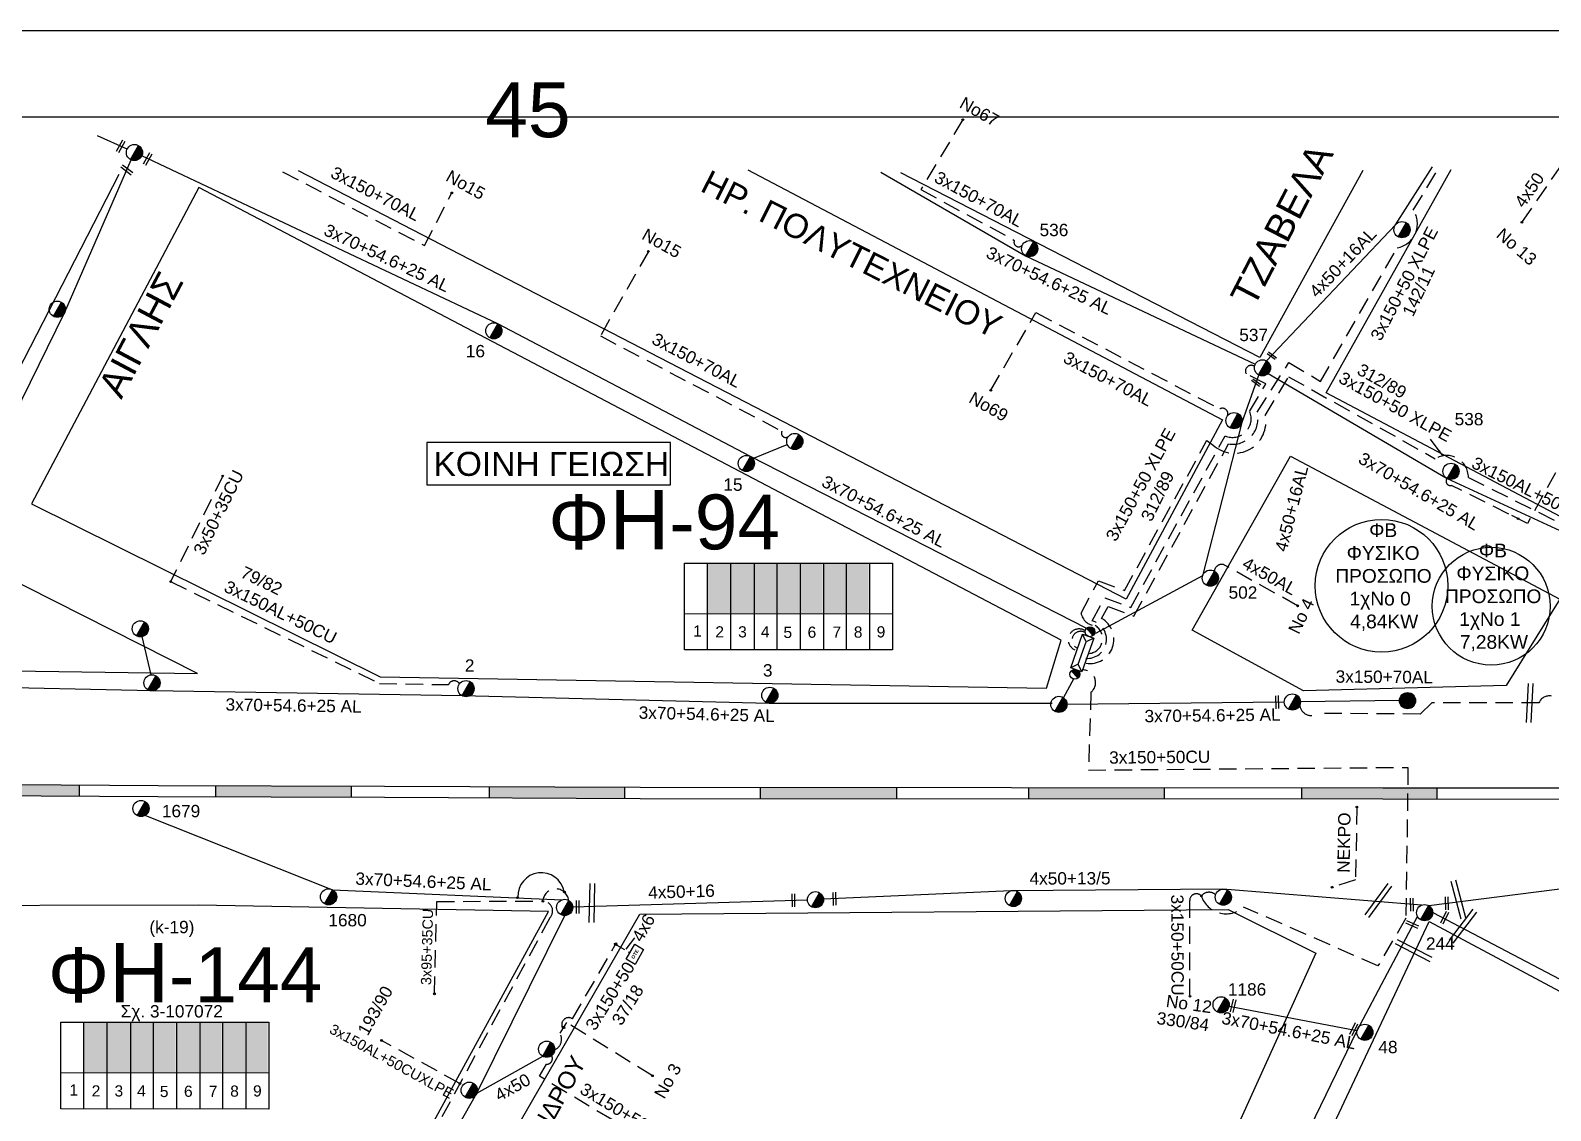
# Model space of a CAD drawing. Header units: millimetres. Extents: x 864 to 3062, y 833 to 2619.
# Drawn here: x 2081.3 to 2303, y 1703.3 to 1860.7 of the extents above; entities that cross this region are included whole.
import ezdxf
from ezdxf.enums import TextEntityAlignment as Align

# ---------------------------------------------------------------- set-up
doc = ezdxf.new("R2010")
doc.units = ezdxf.units.MM
doc.linetypes.add('DASHED', pattern=[19.05, 12.7, -6.35])
for name, color, linetype, lineweight in [('3x150+50 XLPE', 7, 'SYN_LINE', 30), ('3x150+50CU', 7, 'Continuous', 30), ('3x150+70AL', 7, 'DASHED', 30), ('3x150AL+50CU', 7, 'Continuous', 30), ('3x150AL+50CUXLPE', 7, 'Continuous', 30), ('3x70+54.6+25 AL', 7, 'SYN_LINE', 30), ('3x95+35', 7, 'Continuous', 30), ('3x95+35CUXLPE', 7, 'Continuous', 30), ('4x50', 7, 'Continuous', 30), ('4x50+13_5', 7, 'Continuous', 30), ('4x50+16', 7, 'Continuous', 30), ('4x50+16AL', 7, 'Continuous', 30), ('4x50AL', 7, 'Continuous', 30), ('text διευθύνσεων', 250, 'Continuous', 30), ('ΝΕΚΡΟ', 7, 'DASHED', 30), ('Υπόβαθρο ΔΕΗ', 7, 'Continuous', 30)]:
    doc.layers.add(name, color=color, linetype=linetype, lineweight=lineweight)
for name, color, linetype in [('3x50+35CU', 7, 'Continuous'), ('Pillar OTE', 7, 'Continuous'), ('TEXT ΚΑΛΩΔΙΩΝ', 7, 'Continuous'), ('Άγνωστα', 7, 'Continuous'), ('Επιγραφές - Σχήματα', 7, 'Continuous'), ('Καλώδια ΧΤ   3x150AL+50CU', 7, 'DASHED'), ('Καλώδια ΧΤ   3x150AL+50XLPE', 7, 'DASHED'), ('Μηχανική τομή', 7, 'Continuous'), ('Στύλος Ξύλινος', 7, 'Continuous'), ('Στύλος Ξύλινος @ 1', 7, 'Continuous'), ('Στύλος ΦΜ', 7, 'Continuous'), ('Στύλος ΦΜ @ 1', 7, 'Continuous'), ('Συνδέσεις', 7, 'Continuous'), ('Τομή', 7, 'Continuous'), ('Υποσταθμός εναέριος 2 στύλων', 7, 'Continuous'), ('Υποσταθμός πόλεως', 7, 'Continuous'), ('Υπόγεια καλώδια Παροχών ΧΤ   4x50AL', 7, 'DASHED'), ('Υπόγεια καλώδια Παροχών ΧΤ   4x6', 7, 'DASHED')]:
    doc.layers.add(name, color=color, linetype=linetype)
doc.styles.add('arial', font='arial.ttf')
doc.styles.get("Standard").update_dxf_attribs({"font": 'arial.ttf'})
doc.linetypes.add('SYN_LINE', pattern='A,0.5,-0.0001,["/\\/\\/\\/",Standard,S=0.1,R=0,X=0,Y=-0.05],-0.25', length=0.7501)
doc.dimstyles.new('ISO-25', dxfattribs={"dimtxt": 2.5, "dimasz": 2.5, "dimexe": 1.25, "dimexo": 0.625, "dimtad": 1, "dimtxsty": 'Standard', "dimcen": 2.5, "dimadec": 0, "dimazin": 0, "dimtfac": 1, "dimtmove": 0, "dimatfit": 3, "dimfxl": 1, "dimarcsym": 0})

# ---------------------------------------------------------------- blocks, each defined once
blk = doc.blocks.new('ΥΠΑΡΧΩΝ ΤΣΙΜΕΝΤΕΝΙΟΣ ΣΤΥΛΟΣ')
at = {"layer": 'Στύλος ΦΜ'}
blk.add_hatch(color=7, dxfattribs=at).paths.add_polyline_path([(-1.29, -2.28, 0.574793), (2.62, 0, 0.268822), (1.3, 2.27)])
at = {"layer": 'Στύλος ΦΜ', "color": 7}
blk.add_line((-1.29, -2.28), (1.3, 2.27), dxfattribs=at)
blk.add_circle((0, 0), 2.62, dxfattribs=at)
at = {"layer": 'Στύλος ΦΜ', "flags": 4}
for tag, p in [('ΑΡΙΘΜΟΣ', (-4.68, 8.05)), ('ΤΥΠΟΣ', (-4.91, 3.03))]:
    blk.add_attdef(tag, p, '', height=4, dxfattribs=at)
blk = doc.blocks.new('ΥΠΑΡΧΩΝ ΞΥΛΙΝΟΣ ΣΤΥΛΟΣ')
at = {"layer": 'Στύλος Ξύλινος'}
h = blk.add_hatch(color=7, dxfattribs=at)
h.paths.add_polyline_path([(-2.62, 0, 0.270008), (-1.29, -2.28), (1.3, 2.27, 0.576266)])
h.paths.add_polyline_path([(-1.29, -2.28, 0.574793), (2.62, 0, 0.268822), (1.3, 2.27)])
at = {"layer": 'Στύλος Ξύλινος', "color": 7}
blk.add_line((-1.29, -2.28), (1.3, 2.27), dxfattribs=at)
blk.add_circle((0, 0), 2.62, dxfattribs=at)
at = {"layer": 'Στύλος Ξύλινος', "flags": 4}
for tag, p in [('ΑΡΙΘΜΟΣ', (-4.91, 8.6)), ('ΤΥΠΟΣ', (-4.85, 3.39))]:
    blk.add_attdef(tag, p, '', height=4, dxfattribs=at)
blk = doc.blocks.new('ΥΠΟΣΤΑΘΜΟΣ ΕΝΑΕΡΙΟΣ ΕΠΙ 2 ΣΤΥΛΩΝ')
at = {"layer": 'Υποσταθμός εναέριος 2 στύλων', "linetype": 'Continuous'}
for points in [[(-11.97, -2.11, 0.574793), (-8.45, -0.07, 0.268822), (-9.64, 1.98)], [(9.68, -2.15, 0.574793), (13.19, -0.1, 0.268822), (12.01, 1.95)]]:
    blk.add_hatch(color=256, dxfattribs=at).paths.add_polyline_path(points)
for p, q in [((-11.97, -2.11), (-9.64, 1.98)), ((9.68, -2.15), (12.01, 1.95))]:
    blk.add_line(p, q, dxfattribs=at)
for centre in [(-10.81, -0.07), (10.84, -0.1)]:
    blk.add_circle(centre, 2.36, dxfattribs=at)
at = {"layer": 'Υποσταθμός πόλεως', "linetype": 'Continuous', "ltscale": 40}
blk.add_lwpolyline([(-8.57, 2.82), (8.57, 2.82), (8.57, -2.82), (-8.57, -2.82)], close=True, dxfattribs=at)
for points in [[(-5.75, 0), (-8.57, 2.82)], [(-8.57, -2.82), (-5.75, 0)], [(-5.75, 0), (5.75, 0)], [(5.75, 0), (8.57, 2.82)], [(8.57, -2.82), (5.75, 0)]]:
    blk.add_lwpolyline(points, dxfattribs=at)
at = {"layer": 'Υποσταθμός εναέριος 2 στύλων', "ltscale": 40, "flags": 1}
for tag, p in [('ΜΕΤΑΣΧΗΜΑΤΙΣΜΟΣ', (14.09, 2.51)), ('ΙΣΧΥΣ', (14.07, -0.28)), ('ΑΡΙΘΜΟΣ', (14.19, -3))]:
    blk.add_attdef(tag, p, '', height=1.8, dxfattribs=at)
blk = doc.blocks.new('_ΣΥΝΔΕΣΗ')
at = {"layer": 'Συνδέσεις', "linetype": 'SYN_LINE', "ltscale": 40}
blk.add_hatch(color=256, dxfattribs=at).paths.add_polyline_path([(0.5, -0.01, 1), (-0.5, -0.01, 1)])
at = {"layer": 'Συνδέσεις'}
blk.add_circle((0, -0.01), 0.5, dxfattribs=at)
blk = doc.blocks.new('ΜΗΧΑΝΙΚΗ ΤΟΜΗ')
at = {"layer": 'Μηχανική τομή', "ltscale": 40}
for p, q in [((-1.89, 0.78), (5.69, 0.78)), ((-1.89, -0.77), (5.69, -0.77))]:
    blk.add_line(p, q, dxfattribs=at)
blk = doc.blocks.new('ΤΟΜΗ')
at = {"layer": 'Τομή', "ltscale": 40}
for p, q in [((-5.68, 0), (17.06, 0)), ((-5.68, -2.77), (17.06, -2.77))]:
    blk.add_line(p, q, dxfattribs=at)
blk = doc.blocks.new('TSONTA XT1')
at = {"ltscale": 40}
h = blk.add_hatch(color=256, dxfattribs=at)
h.dxf.hatch_style = 1
h.paths.add_polyline_path([(596, 2487.7), (597.1, 2488.8), (596, 2489.9), (594.9, 2488.8)])
blk.add_lwpolyline([(594.9, 2488.8), (596, 2489.9), (597.1, 2488.8), (596, 2487.7)], close=True, dxfattribs=at)
blk = doc.blocks.new('PILLAR ΟΤΕ')
at = {"layer": 'Pillar OTE', "ltscale": 40}
blk.add_lwpolyline([(-3.31, 2.02), (3.39, 2.02), (3.39, -1.99), (-3.31, -1.99)], close=True, dxfattribs=at)
at = {"layer": 'Pillar OTE', "insert": (-1.81, 0.71), "char_height": 1.3575, "width": 109.961, "attachment_point": 1}
blk.add_mtext('{\\fArial|b1|i0|c161|p34;OTE}', dxfattribs=at)

msp = doc.modelspace()

# ---------------------------------------------------------------- hatches: boundary and pattern name
at = {"layer": 'Καλώδια ΧΤ   3x150AL+50CU', "linetype": 'DASHED', "lineweight": -3, "ltscale": 0.2}
h = msp.add_hatch(color=5, dxfattribs=at)
h.dxf.hatch_style = 1
h.paths.add_polyline_path([(2183.5, 1783.06), (2180.06, 1783.06), (2180.06, 1775.7), (2183.5, 1775.7)])
h = msp.add_hatch(color=2, dxfattribs=at)
h.dxf.hatch_style = 1
h.paths.add_polyline_path([(2183.5, 1775.7), (2186.94, 1775.7), (2186.94, 1783.06), (2183.5, 1783.06)])
h = msp.add_hatch(color=27, dxfattribs=at)
h.dxf.hatch_style = 1
h.paths.add_polyline_path([(2190.18, 1783.06), (2186.88, 1783.06), (2186.88, 1775.7), (2190.17, 1775.69)])
h = msp.add_hatch(color=6, dxfattribs=at)
h.dxf.hatch_style = 1
h.paths.add_polyline_path([(2193.47, 1783.06), (2190.18, 1783.06), (2190.17, 1775.69), (2193.47, 1775.69)])
h = msp.add_hatch(color=85, dxfattribs=at)
h.dxf.hatch_style = 1
h.paths.add_polyline_path([(2196.86, 1783.06), (2193.56, 1783.06), (2193.56, 1775.69), (2196.86, 1775.69)])
h = msp.add_hatch(color=1, dxfattribs=at)
h.dxf.hatch_style = 1
h.paths.add_polyline_path([(2200.2, 1783.06), (2196.9, 1783.06), (2196.9, 1775.69), (2200.2, 1775.69)])
h = msp.add_hatch(color=133, dxfattribs=at)
h.dxf.hatch_style = 1
h.paths.add_polyline_path([(2203.58, 1783.06), (2200.29, 1783.06), (2200.29, 1775.69), (2203.58, 1775.69)])
h = msp.add_hatch(color=173, dxfattribs=at)
h.dxf.hatch_style = 1
h.paths.add_polyline_path([(2092.55, 1716.15), (2089.11, 1716.15), (2089.11, 1708.79), (2092.55, 1708.79)])
h = msp.add_hatch(color=133, dxfattribs=at)
h.dxf.hatch_style = 1
h.paths.add_polyline_path([(2092.55, 1708.79), (2095.99, 1708.79), (2095.99, 1716.15), (2092.55, 1716.15)])
h = msp.add_hatch(color=27, dxfattribs=at)
h.dxf.hatch_style = 1
h.paths.add_polyline_path([(2099.23, 1716.16), (2095.93, 1716.16), (2095.93, 1708.79), (2099.23, 1708.79)])
h = msp.add_hatch(color=2, dxfattribs=at)
h.dxf.hatch_style = 1
h.paths.add_polyline_path([(2102.53, 1716.15), (2099.23, 1716.15), (2099.23, 1708.79), (2102.53, 1708.78)])
h = msp.add_hatch(color=6, dxfattribs=at)
h.dxf.hatch_style = 1
h.paths.add_polyline_path([(2105.91, 1716.15), (2102.62, 1716.15), (2102.62, 1708.78), (2105.91, 1708.78)])
h = msp.add_hatch(color=5, dxfattribs=at)
h.dxf.hatch_style = 1
h.paths.add_polyline_path([(2109.25, 1716.15), (2105.95, 1716.15), (2105.95, 1708.78), (2109.25, 1708.78)])
h = msp.add_hatch(color=151, dxfattribs=at)
h.dxf.hatch_style = 1
h.paths.add_polyline_path([(2112.64, 1716.15), (2109.34, 1716.15), (2109.34, 1708.78), (2112.64, 1708.78)])
h = msp.add_hatch(color=1, dxfattribs=at)
h.dxf.hatch_style = 1
h.paths.add_polyline_path([(2115.96, 1716.15), (2112.66, 1716.15), (2112.66, 1708.78), (2115.96, 1708.78)])
at = {"layer": 'Υπόβαθρο ΔΕΗ', "lineweight": -3}
h = msp.add_hatch(color=256, dxfattribs=at)
h.paths.add_polyline_path([(1881.76, 1801.34), (1880.79, 1801.87), (1880, 1800.45), (1880.97, 1799.92), (1897.65, 1790.8), (1898.43, 1792.22)])
h.paths.add_polyline_path([(1917.08, 1782.03), (1915.78, 1782.75), (1915, 1781.32), (1916.32, 1780.6), (1931.8, 1772.06), (1932.33, 1771.79), (1933.36, 1773.82)])
h.paths.add_polyline_path([(1956.68, 1765.11), (1951.1, 1766.77), (1950.66, 1764.79), (1956.22, 1763.56), (1964.55, 1761.07), (1970.42, 1759.98), (1970.72, 1761.57), (1964.93, 1762.65)])
h.paths.add_polyline_path([(1991.63, 1757.34), (1990.47, 1757.58), (1990.15, 1755.99), (1991.35, 1755.74), (2008.12, 1753.28), (2010.13, 1753.05), (2010.32, 1754.67), (2008.33, 1754.89)])
h.paths.add_polyline_path([(2049.34, 1749.75), (2049.43, 1751.36), (2029.8, 1752.46), (2029.61, 1750.85), (2029.66, 1750.84)])
h.paths.add_polyline_path([(2068.89, 1750.84), (2068.88, 1749.22), (2088.45, 1749.09), (2088.46, 1750.72)])
h.paths.add_polyline_path([(2108.33, 1750.62), (2108.33, 1749), (2128.11, 1748.95), (2128.11, 1750.57)])
h.paths.add_polyline_path([(2167.98, 1748.76), (2167.99, 1750.39), (2148.24, 1750.48), (2148.23, 1748.86)])
h.paths.add_polyline_path([(2207.62, 1748.73), (2207.62, 1750.35), (2187.76, 1750.36), (2187.76, 1748.74)])
h.paths.add_polyline_path([(2226.88, 1750.34), (2226.88, 1748.71), (2246.68, 1748.7), (2246.69, 1750.32)])
msp.add_hatch(color=256, dxfattribs=at).paths.add_polyline_path([(2266.72, 1750.31), (2266.72, 1748.69), (2278.57, 1748.68), (2286.43, 1748.68), (2286.43, 1750.3), (2278.57, 1750.3)])

# ---------------------------------------------------------------- linework, layer by layer
at = {"lineweight": -3, "ltscale": 0.2}
for centre, radius in [((2278.37, 1779.75), 9.67), ((2294.36, 1776.77), 8.59)]:
    msp.add_circle(centre, radius, dxfattribs=at)
at = {"layer": '3x150+50 XLPE', "color": 133, "linetype": 'DASHED', "lineweight": -3, "ltscale": 0.2}
msp.add_lwpolyline([(2235.29, 1768.45, 0.835071), (2237.53, 1774.98), (2238.48, 1776.75), (2242.26, 1775.34), (2256.04, 1800.42, 0.544645), (2260.23, 1805.05), (2264.87, 1812.29), (2269.48, 1809.52), (2280.66, 1829.02, 0.540162), (2283, 1834.52), (2286.82, 1840.8)], format="xyb", dxfattribs=at)
at = {"layer": '3x150+50 XLPE', "color": 1, "linetype": 'DASHED', "lineweight": -3, "ltscale": 0.2}
msp.add_lwpolyline([(2235.25, 1769.18, 0.918398), (2236.19, 1774.62), (2238.01, 1777.99), (2241.8, 1776.58), (2255.55, 1801.6, 0.680981), (2259.13, 1805.16), (2261.38, 1808.97, 0.041347), (2261.49, 1809.18, 0.041347)], format="xyb", dxfattribs=at)
at = {"layer": '3x150+50 XLPE', "color": 85, "linetype": 'DASHED', "lineweight": -3, "ltscale": 0.2}
for points in [[(2252.89, 1800.92), (2253.82, 1800.23, 0.717314), (2261.42, 1804.57), (2264.82, 1810.22), (2286.2, 1798.26, -0.592526), (2291.03, 1795.54), (2307.46, 1787.38, -0.9477), (2310.71, 1786.05)], [(2235.77, 1769.88, 0.722102), (2236.59, 1773.94, -0.358904), (2234.55, 1775.78), (2237.07, 1780.47), (2240.88, 1779.05), (2252.81, 1800.78)]]:
    msp.add_lwpolyline(points, format="xyb", dxfattribs=at)
at = {"layer": '3x150+50 XLPE', "color": 1, "linetype": 'DASHED', "lineweight": -3, "ltscale": 0.2}
msp.add_lwpolyline([(2261.49, 1809.18), (2258.63, 1810.64)], dxfattribs=at)
at = {"layer": '3x150+50 XLPE', "color": 85, "linetype": 'DASHED', "lineweight": -3, "ltscale": 0.2}
msp.add_lwpolyline([(2252.81, 1800.78), (2252.89, 1800.92)], dxfattribs=at)
at = {"layer": '3x150+50 XLPE', "color": 5, "linetype": 'DASHED', "lineweight": -3, "ltscale": 0.2}
msp.add_lwpolyline([(2235.19, 1773.16, 1.127102), (2233.66, 1770.42, -2.029081)], format="xyb", dxfattribs=at)
at = {"layer": '3x150+50 XLPE', "color": 2, "linetype": 'DASHED', "lineweight": -3, "ltscale": 0.2}
msp.add_lwpolyline([(2235.24, 1772.88, 1.121313), (2234.02, 1770.66, 2.297822)], format="xyb", dxfattribs=at)
at = {"layer": '3x150+50 XLPE', "color": 1, "linetype": 'DASHED', "lineweight": -3, "ltscale": 0.2}
msp.add_arc((2259.35, 1811.06), 0.826, 52.4802, 210.5376, dxfattribs=at)
at = {"layer": '3x150+50CU', "color": 6, "linetype": 'DASHED', "lineweight": -3, "ltscale": 0.2}
for points in [[(2234.79, 1767.48, -0.715011), (2235.99, 1764.23), (2235.64, 1752.89), (2282.22, 1753.28), (2281.92, 1731.28), (2277.84, 1724.36), (2258.23, 1732.92, -0.542864), (2252.09, 1734.55)], [(2250.43, 1719.93), (2250.39, 1733.87, -0.681223), (2252.09, 1734.55, -1.267992)], [(2252.09, 1734.55, -0.431129), (2254.18, 1734.7, -6.881869)]]:
    msp.add_lwpolyline(points, format="xyb", dxfattribs=at)
at = {"layer": '3x150+50CU', "color": 151, "linetype": 'DASHED', "lineweight": -3, "ltscale": 0.2}
for points in [[(2172.04, 1708.33), (2159.51, 1716.09), (2158.55, 1714.54, -0.442466), (2157.8, 1712.1, 19.355312)], [(2172.64, 1698.01), (2155.58, 1708.26), (2156.62, 1710, 0.571437), (2157.35, 1711.27, 934.920549)]]:
    msp.add_lwpolyline(points, format="xyb", dxfattribs=at)
at = {"layer": '3x150+70AL', "color": 1, "lineweight": -3, "ltscale": 0.2}
msp.add_lwpolyline([(2217.31, 1847.7), (2211.18, 1837.49), (2224.82, 1830.1, 0.895572), (2226.02, 1829.44, -1111.163084)], format="xyb", dxfattribs=at)
at = {"layer": '3x150+70AL', "color": 5, "linetype": 'DASHED', "lineweight": -3, "ltscale": 0.2}
msp.add_lwpolyline([(2118.11, 1840.07), (2138.8, 1829.34), (2142.78, 1837.02)], dxfattribs=at)
msp.add_lwpolyline([(2171.45, 1828.48), (2164.46, 1816.17), (2190.93, 1802.28, 0.835904), (2191.88, 1801.52, -36.639061)], format="xyb", dxfattribs=at)
at = {"layer": '3x150+70AL', "color": 2, "lineweight": -3, "ltscale": 0.2}
msp.add_lwpolyline([(2221.38, 1808.24), (2227.97, 1819.57), (2254.77, 1805.53, -0.671625), (2255.94, 1804.57, 1.683962)], format="xyb", dxfattribs=at)
at = {"layer": '3x150+70AL', "color": 27, "linetype": 'DASHED', "lineweight": -3, "ltscale": 0.2}
msp.add_lwpolyline([(2303.14, 1763.67, 0.357456), (2301.32, 1762.68), (2285.7, 1762.69), (2284, 1761.05), (2269.1, 1761.15, -0.570242), (2266.45, 1762.33, -3.295516)], format="xyb", dxfattribs=at)
at = {"layer": '3x150AL+50CU', "color": 1, "linetype": 'DASHED', "lineweight": -3, "ltscale": 0.2}
msp.add_lwpolyline([(2296.91, 1790.21), (2288.58, 1794.38, -0.736663), (2287.92, 1795.4)], format="xyb", dxfattribs=at)
at = {"layer": '3x150AL+50CU', "color": 27, "linetype": 'DASHED', "lineweight": -3, "ltscale": 0.2}
msp.add_lwpolyline([(2101.79, 1780.35), (2132.25, 1765.51), (2142.31, 1765.34, -0.62879), (2143.91, 1765.45, 1376.778827)], format="xyb", dxfattribs=at)
at = {"layer": '3x150AL+50CUXLPE', "color": 5, "linetype": 'DASHED', "lineweight": -3, "ltscale": 0.2}
msp.add_lwpolyline([(2143.97, 1707.2), (2132.55, 1713.48)], dxfattribs=at)
at = {"layer": '3x50+35CU', "color": 27, "linetype": 'DASHED', "lineweight": -3, "ltscale": 0.2}
msp.add_lwpolyline([(2109.38, 1795.76), (2101.79, 1780.35)], dxfattribs=at)
at = {"layer": '3x70+54.6+25 AL', "color": 5, "linetype": 'SYN_LINE', "lineweight": -3, "ltscale": 15}
for points in [[(2095.45, 1843.4), (2091.1, 1845.34)], [(2235.37, 1773.51), (2186.33, 1798.61), (2149.5, 1817.94), (2097.58, 1842.4)], [(2098.1, 1746.29), (2125.41, 1735.44), (2158.88, 1733.99)]]:
    msp.add_lwpolyline(points, dxfattribs=at)
at = {"layer": '3x70+54.6+25 AL', "color": 1, "linetype": 'SYN_LINE', "lineweight": -3, "ltscale": 15}
for points in [[(2205.34, 1840.05), (2226.47, 1827.85), (2259.95, 1812.03)], [(2261.84, 1810.69), (2287.92, 1795.4), (2309.44, 1785.47)], [(2355.33, 1737.02), (2321.52, 1737.71), (2285.24, 1733.12)]]:
    msp.add_lwpolyline(points, dxfattribs=at)
at = {"layer": '3x70+54.6+25 AL', "color": 27, "linetype": 'SYN_LINE', "lineweight": -3, "ltscale": 6}
msp.add_lwpolyline([(2098.97, 1766.77), (2097.65, 1772.34)], dxfattribs=at)
at = {"layer": '3x70+54.6+25 AL', "color": 27, "linetype": 'SYN_LINE', "lineweight": -3, "ltscale": 15}
for points in [[(2099.16, 1764.42), (2072.03, 1765.01), (2058.4, 1765.36), (2032.52, 1766.54)], [(2230.32, 1762.6), (2189.09, 1762.61), (2144.28, 1763.73), (2099.16, 1764.42)], [(2264.19, 1762.8), (2232.48, 1762.43)], [(2280.98, 1763.01), (2266.55, 1762.83)]]:
    msp.add_lwpolyline(points, dxfattribs=at)
at = {"layer": '3x70+54.6+25 AL', "color": 27, "linetype": 'SYN_LINE', "lineweight": -3, "ltscale": 4}
msp.add_lwpolyline([(2233.48, 1766.26), (2231.96, 1763.38)], dxfattribs=at)
at = {"layer": '3x70+54.6+25 AL', "color": 85, "linetype": 'SYN_LINE', "lineweight": -3, "ltscale": 15}
msp.add_lwpolyline([(2274.77, 1714.86), (2256.13, 1718.45)], dxfattribs=at)
at = {"layer": '3x95+35', "color": 1, "linetype": 'DASHED', "lineweight": -3, "ltscale": 0.2}
msp.add_lwpolyline([(2307.42, 1802.9), (2299.65, 1788.84), (2296.91, 1790.21)], dxfattribs=at)
at = {"layer": '3x95+35CUXLPE', "color": 5, "linetype": 'DASHED', "lineweight": -3, "ltscale": 0.2}
for points in [[(2140.26, 1720.28), (2140.62, 1733.75), (2156.07, 1733.77, -0.666363), (2157.08, 1731.34), (2125.65, 1673.47), (2122.9, 1674.96), (2118.4, 1668.18), (2115.13, 1670.44)], [(2156.07, 1733.77, -0.925952), (2159.83, 1733.89, -2.961599)]]:
    msp.add_lwpolyline(points, format="xyb", dxfattribs=at)
at = {"layer": '4x50', "color": 133, "linetype": 'DASHED', "lineweight": -3, "ltscale": 0.2}
msp.add_lwpolyline([(2298.83, 1832.72), (2306.2, 1843.34)], dxfattribs=at)
at = {"layer": '4x50', "color": 5, "linetype": 'Continuous', "lineweight": -3, "ltscale": 15}
msp.add_lwpolyline([(2186.68, 1798.3), (2191.71, 1800.35)], dxfattribs=at)
at = {"layer": '4x50', "color": 151, "lineweight": -3, "ltscale": 0.2}
msp.add_lwpolyline([(2146.44, 1705.81), (2156.04, 1711.18)], dxfattribs=at)
at = {"layer": '4x50+13_5', "color": 6, "lineweight": -3, "ltscale": 0.2}
msp.add_lwpolyline([(2284.19, 1733.18), (2255.24, 1735.53), (2224.29, 1735.29), (2197, 1734.05)], dxfattribs=at)
at = {"layer": '4x50+13_5', "color": 85, "lineweight": -3, "ltscale": 0.2}
msp.add_lwpolyline([(2283.59, 1731.59), (2274.77, 1714.86), (2257.37, 1678.98), (2242.45, 1645.68), (2225.8, 1606.71)], dxfattribs=at)
at = {"layer": '4x50+16', "color": 5, "lineweight": -3, "ltscale": 0.2}
msp.add_lwpolyline([(2059.09, 1767.56), (2070.05, 1786.43), (2086.36, 1819.63), (2096.04, 1841.82)], dxfattribs=at)
at = {"layer": '4x50+16', "color": 6, "lineweight": -3, "ltscale": 0.2}
msp.add_lwpolyline([(2194.65, 1733.94), (2160.42, 1732.9)], dxfattribs=at)
at = {"layer": '4x50+16', "color": 151, "lineweight": -3, "ltscale": 0.2}
msp.add_lwpolyline([(2124.96, 1670.89), (2136.77, 1688.75), (2146.44, 1705.81), (2159.26, 1731.69)], dxfattribs=at)
at = {"layer": '4x50+16AL', "color": 2, "lineweight": -3, "ltscale": 0.2}
for points in [[(2261.6, 1812.55), (2280.41, 1832.35), (2285.79, 1840.8)], [(2260.47, 1810.56), (2258, 1803.55), (2252.27, 1781.2), (2236.66, 1772.79)], [(2285.83, 1732.14), (2313.05, 1717.83)]]:
    msp.add_lwpolyline(points, dxfattribs=at)
at = {"layer": '4x50AL', "color": 2, "linetype": 'DASHED', "lineweight": -3, "ltscale": 0.2}
msp.add_lwpolyline([(2266.12, 1776.83), (2255.55, 1782.73, 0.547016), (2253.99, 1781.89, 4.463517)], format="xyb", dxfattribs=at)
at = {"layer": 'Pillar OTE', "lineweight": -3, "ltscale": 40}
for points in [[(2176.73, 1770.42), (2176.73, 1783.06), (2207.06, 1783.06), (2207.06, 1770.39), (2176.73, 1770.42)], [(2180.06, 1770.42), (2180.06, 1783.06)], [(2183.5, 1770.42), (2183.5, 1783.06)], [(2186.94, 1770.41), (2186.94, 1783.06)], [(2190.23, 1770.41), (2190.23, 1783.06)], [(2193.62, 1770.41), (2193.62, 1783.06)], [(2197.02, 1770.4), (2197.02, 1783.06)], [(2200.35, 1770.4), (2200.35, 1783.06)], [(2203.74, 1770.4), (2203.74, 1783.06)], [(2176.73, 1775.7), (2207.06, 1775.68)], [(2085.78, 1703.51), (2085.78, 1716.15), (2116.12, 1716.15), (2116.12, 1703.48), (2085.78, 1703.52)], [(2089.11, 1703.51), (2089.11, 1716.15)], [(2092.55, 1703.51), (2092.55, 1716.15)], [(2095.99, 1703.5), (2095.99, 1716.15)], [(2099.29, 1703.5), (2099.29, 1716.15)], [(2102.67, 1703.5), (2102.68, 1716.15)], [(2106.07, 1703.49), (2106.07, 1716.15)], [(2109.41, 1703.49), (2109.41, 1716.15)], [(2112.8, 1703.49), (2112.8, 1716.15)], [(2085.78, 1708.8), (2116.12, 1708.77)]]:
    msp.add_lwpolyline(points, dxfattribs=at)
at = {"layer": 'Άγνωστα', "color": 7, "linetype": 'Continuous', "ltscale": 0.2}
msp.add_arc((2155.83, 1734.52), 3.41, 11.1379, 182.8731, dxfattribs=at)
at = {"layer": 'Επιγραφές - Σχήματα', "lineweight": -3}
msp.add_lwpolyline([(863.7, 1860.67), (3062.46, 1860.7), (3062.47, 841.56), (863.7, 841.54)], close=True, dxfattribs=at)
at = {"layer": 'Επιγραφές - Σχήματα', "color": 190, "lineweight": -3}
msp.add_lwpolyline([(2139.16, 1794.44), (2174.67, 1794.44), (2174.67, 1800.62), (2139.16, 1800.62)], close=True, dxfattribs=at)
at = {"layer": 'Καλώδια ΧΤ   3x150AL+50XLPE', "color": 151, "linetype": 'DASHED', "lineweight": -2, "ltscale": 0.2}
msp.add_lwpolyline([(2158.88, 1715.49, -0.726411), (2160.4, 1716.62), (2166.57, 1727.31)], format="xyb", dxfattribs=at)
at = {"layer": 'ΝΕΚΡΟ', "lineweight": -3, "ltscale": 0.2}
msp.add_lwpolyline([(2274.77, 1747.49), (2274.58, 1736.89), (2271.17, 1735.81)], dxfattribs=at)
at = {"layer": 'Υπόβαθρο ΔΕΗ', "lineweight": -3}
for points in [[(895.62, 1848.12), (2896.63, 1848.12), (2896.63, 844.79), (895.62, 844.79)], [(2231.65, 1771.83), (2105.92, 1837.78), (2081.49, 1791.7), (2132.35, 1766.5), (2229.52, 1764.83)], [(2296.52, 1765.21), (2266.98, 1764.42), (2250.75, 1773.3), (2265.11, 1798.66), (2304.38, 1777.79)], [(2076.55, 1781.69), (2068.55, 1767.51), (2105.7, 1766.98)], [(2106.38, 1683.54), (2124.14, 1672.32), (2156.87, 1732.29), (2105.79, 1733.21), (2059.53, 1733.08), (2027.25, 1744.85), (2022.73, 1735.58)], [(2256.02, 1732.58), (2268.81, 1726.22), (2217.16, 1612.28), (2165.64, 1644.03), (2132.38, 1666.29), (2170.2, 1731.88)]]:
    msp.add_lwpolyline(points, close=True, dxfattribs=at)
for points in [[(2094.23, 1839.72), (2072.03, 1796.53), (2017.04, 1822.31), (2026.81, 1840.23)], [(2185.98, 1840.38), (2255.17, 1803.96), (2241.13, 1777.78), (2120.45, 1840.22)], [(2275.64, 1840.26), (2260.63, 1813.04), (2208.29, 1839.93)], [(2307.52, 1840.79), (2335.75, 1824.81), (2310.4, 1786.71), (2270.31, 1807.85), (2288.54, 1840.44)], [(1812.14, 1838.39), (1845.83, 1819.29), (1880.97, 1799.92), (1916.32, 1780.6), (1931.8, 1772.06), (1937.59, 1769.1), (1941.47, 1767.68), (1949.41, 1765.06), (1956.22, 1763.56), (1964.55, 1761.07), (1970.41, 1759.98), (1991.35, 1755.74), (2008.12, 1753.28), (2029.66, 1750.84), (2057.4, 1749.3), (2099.94, 1749.02), (2132.97, 1748.94), (2170.24, 1748.75), (2278.57, 1748.68), (2360.71, 1748.67), (2603.56, 1746.92), (2859.78, 1743.54), (2888.18, 1743.16)], [(1815.86, 1838.14), (1846.63, 1820.7), (1881.76, 1801.34), (1917.08, 1782.03), (1933.36, 1773.82), (1938.48, 1771.02), (1942.39, 1769.7), (1948.97, 1767.41), (1956.68, 1765.11), (1964.93, 1762.65), (1970.72, 1761.57), (1991.63, 1757.34), (2008.33, 1754.89), (2029.8, 1752.46), (2057.46, 1750.92), (2099.95, 1750.64), (2132.97, 1750.56), (2170.25, 1750.38), (2278.57, 1750.3), (2360.72, 1750.29), (2603.58, 1748.54), (2859.81, 1745.16), (2888.2, 1744.78)], [(2088.46, 1750.72), (2088.45, 1749.09)], [(2108.33, 1750.62), (2108.33, 1749)], [(2128.11, 1750.57), (2128.11, 1748.95)], [(2148.24, 1750.48), (2148.23, 1748.86)], [(2167.99, 1750.39), (2167.98, 1748.76)], [(2187.76, 1750.36), (2187.76, 1748.74)], [(2207.62, 1750.35), (2207.62, 1748.73)], [(2226.88, 1750.34), (2226.88, 1748.71)], [(2246.69, 1750.32), (2246.68, 1748.7)], [(2266.72, 1750.31), (2266.72, 1748.69)], [(2286.43, 1750.3), (2286.43, 1748.68)], [(2275.92, 1651.13), (2238.51, 1599.34), (2226.94, 1606.77), (2285.33, 1730.82), (2455.74, 1639.77), (2442.56, 1619.38)]]:
    msp.add_lwpolyline(points, dxfattribs=at)
at = {"layer": 'Υπόγεια καλώδια Παροχών ΧΤ   4x6', "color": 151, "linetype": 'DASHED', "lineweight": -2, "ltscale": 0.1}
msp.add_lwpolyline([(2166.49, 1727.62), (2166.87, 1727.39), (2168.72, 1726.29)], dxfattribs=at)

# ---------------------------------------------------------------- block references
at = {"layer": 'Pillar OTE', "xscale": 0.375, "yscale": 0.375, "zscale": 0.375, "rotation": 59.99999999999999}
msp.add_blockref('PILLAR ΟΤΕ', (2169.48, 1726.01), dxfattribs=at)
at = {"layer": 'Μηχανική τομή', "lineweight": -3}
for p, xscale, yscale, zscale, rotation in [((2094.31, 1843.41), 0.2499999999999996, 0.2499999999999996, 0.4999999999999997, 60.7862354673692), ((2098.24, 1841.58), 0.2499999999999996, 0.2499999999999996, 0.4999999999999997, 60.7862354673692), ((2095.78, 1840.06), 0.2499999999999996, 0.2499999999999996, 0.4999999999999997, 143.8156078376726), ((2262.66, 1813.04), 0.1895774778191699, 0.1895774778191699, 0.37915495563834, 144.402151423158), ((2260.37, 1809.14), 0.1895774778191699, 0.1895774778191699, 0.37915495563834, 144.402151423158), ((2263.18, 1762.31), 0.2499999999999996, 0.2499999999999996, 0.4999999999999997, 91.37445947902356), ((2161.18, 1732.45), 0.2499999999999996, 0.2499999999999996, 0.4999999999999997, 91.37445947902354), ((2192.63, 1733.41), 0.2499999999999996, 0.2499999999999996, 0.4999999999999997, 91.37445947902354), ((2198.62, 1733.65), 0.2499999999999996, 0.2499999999999996, 0.4999999999999997, 91.37445947902354), ((2282.82, 1732.8), 0.2499999999999996, 0.2499999999999996, 0.4999999999999997, 91.37445947902354), ((2287.91, 1733), 0.2499999999999996, 0.2499999999999996, 0.4999999999999997, 91.37445947902354), ((2287.39, 1730.98), 0.2499999999999996, 0.2499999999999996, 0.4999999999999997, 63.64666409903229), ((2282.38, 1730.59), 0.2499999999999996, 0.2499999999999996, 0.4999999999999997, 336.7506014967304), ((2256.65, 1718.05), 0.2499999999999996, 0.2499999999999996, 0.4999999999999997, 76.16884014298861), ((2274.13, 1714.72), 0.2499999999999996, 0.2499999999999996, 0.4999999999999997, 63.64666409903229)]:
    msp.add_blockref('ΜΗΧΑΝΙΚΗ ΤΟΜΗ', p, dxfattribs=dict(at, xscale=xscale, yscale=yscale, zscale=zscale, rotation=rotation))
at = {"layer": 'Στύλος Ξύλινος @ 1', "lineweight": -3, "ltscale": 40, "xscale": 0.4499999999998181, "yscale": 0.4499999999998181, "zscale": 0.4499999999998181}
msp.add_blockref('ΥΠΑΡΧΩΝ ΞΥΛΙΝΟΣ ΣΤΥΛΟΣ', (2282.16, 1763), dxfattribs=at)
at = {"layer": 'Στύλος ΦΜ @ 1', "lineweight": -3, "ltscale": 40}
for p, xscale, yscale, zscale in [((2096.51, 1842.9), 0.4499999999998181, 0.4499999999998181, 0.4499999999998181), ((2281.35, 1831.65), 0.449999999999818, 0.449999999999818, 0.449999999999818), ((2085.27, 1820.06), 0.4499999999998181, 0.4499999999998181, 0.4499999999998181), ((2256.85, 1803.82), 0.4499999999998181, 0.4499999999998181, 0.4499999999998181), ((2192.8, 1800.79), 0.4499999999998181, 0.4499999999998181, 0.4499999999998181), ((2097.37, 1773.48), 0.4499999999998181, 0.4499999999998181, 0.4499999999998181), ((2099.06, 1765.6), 0.4499999999998181, 0.4499999999998181, 0.4499999999998181), ((2231.32, 1762.46), 0.4499999999998181, 0.4499999999998181, 0.4499999999998181), ((2265.37, 1762.81), 0.4499999999998181, 0.4499999999998181, 0.4499999999998181), ((2159.25, 1732.87), 0.4499999999998181, 0.4499999999998181, 0.4499999999998181), ((2195.82, 1733.99), 0.4499999999998181, 0.4499999999998181, 0.4499999999998181), ((2224.68, 1734.18), 0.4499999999998181, 0.4499999999998181, 0.4499999999998181), ((2255.3, 1734.36), 0.4499999999998181, 0.4499999999998181, 0.4499999999998181), ((2156.62, 1712.2), 0.4499999999998181, 0.4499999999998181, 0.4499999999998181), ((2145.33, 1706.22), 0.4499999999998181, 0.4499999999998181, 0.4499999999998181)]:
    msp.add_blockref('ΥΠΑΡΧΩΝ ΤΣΙΜΕΝΤΕΝΙΟΣ ΣΤΥΛΟΣ', p, dxfattribs=dict(at, xscale=xscale, yscale=yscale, zscale=zscale))
ref = msp.add_blockref('ΥΠΑΡΧΩΝ ΤΣΙΜΕΝΤΕΝΙΟΣ ΣΤΥΛΟΣ', (2227.05, 1828.88), dxfattribs=dict(at, xscale=0.4499999999998181, yscale=0.4499999999998181, zscale=0.4499999999998181))
ref.add_attrib('ΑΡΙΘΜΟΣ', '536', (2228.5, 1830.71), dxfattribs={"layer": 'Στύλος ΦΜ', "height": 1.8, "flags": 4})
ref = msp.add_blockref('ΥΠΑΡΧΩΝ ΤΣΙΜΕΝΤΕΝΙΟΣ ΣΤΥΛΟΣ', (2148.92, 1816.91), dxfattribs=dict(at, xscale=0.4499999999998181, yscale=0.4499999999998181, zscale=0.4499999999998181))
ref.add_attrib('ΤΥΠΟΣ', '16', (2144.83, 1813.05), dxfattribs={"layer": 'Στύλος ΦΜ', "height": 1.8, "flags": 4})
ref = msp.add_blockref('ΥΠΑΡΧΩΝ ΤΣΙΜΕΝΤΕΝΙΟΣ ΣΤΥΛΟΣ', (2261.01, 1811.52), dxfattribs=dict(at, xscale=0.4499999999998181, yscale=0.4499999999998181, zscale=0.4499999999998181))
ref.add_attrib('ΑΡΙΘΜΟΣ', '537', (2257.62, 1815.41), dxfattribs={"layer": 'Στύλος ΦΜ', "height": 1.8, "flags": 4})
ref = msp.add_blockref('ΥΠΑΡΧΩΝ ΤΣΙΜΕΝΤΕΝΙΟΣ ΣΤΥΛΟΣ', (2288.5, 1796.43), dxfattribs=dict(at, xscale=0.4499999999998181, yscale=0.4499999999998181, zscale=0.4499999999998181))
ref.add_attrib('ΑΡΙΘΜΟΣ', '538', (2289.03, 1803.14), dxfattribs={"layer": 'Στύλος ΦΜ', "height": 1.8, "flags": 4})
ref = msp.add_blockref('ΥΠΑΡΧΩΝ ΤΣΙΜΕΝΤΕΝΙΟΣ ΣΤΥΛΟΣ', (2185.74, 1797.58), dxfattribs=dict(at, xscale=0.4499999999997825, yscale=0.4499999999997825, zscale=0.4499999999997825))
ref.add_attrib('ΤΥΠΟΣ', '15', (2182.39, 1793.59), dxfattribs={"layer": 'Στύλος ΦΜ', "height": 1.8, "flags": 4})
ref = msp.add_blockref('ΥΠΑΡΧΩΝ ΤΣΙΜΕΝΤΕΝΙΟΣ ΣΤΥΛΟΣ', (2253.4, 1780.87), dxfattribs=dict(at, xscale=0.449999999999818, yscale=0.449999999999818, zscale=0.449999999999818))
ref.add_attrib('ΤΥΠΟΣ', '502', (2256.06, 1777.87), dxfattribs={"layer": 'Στύλος ΦΜ', "height": 1.8, "flags": 4})
ref = msp.add_blockref('ΥΠΑΡΧΩΝ ΤΣΙΜΕΝΤΕΝΙΟΣ ΣΤΥΛΟΣ', (2144.86, 1764.76), dxfattribs=dict(at, xscale=0.4499999999998181, yscale=0.4499999999998181, zscale=0.4499999999998181))
ref.add_attrib('ΤΥΠΟΣ', '2', (2144.69, 1767.23), dxfattribs={"layer": 'Στύλος ΦΜ', "height": 1.8, "flags": 4})
ref = msp.add_blockref('ΥΠΑΡΧΩΝ ΤΣΙΜΕΝΤΕΝΙΟΣ ΣΤΥΛΟΣ', (2189.16, 1763.79), dxfattribs=dict(at, xscale=0.4499999999998038, yscale=0.4499999999998038, zscale=0.4499999999998038))
ref.add_attrib('ΤΥΠΟΣ', '3', (2188.16, 1766.53), dxfattribs={"layer": 'Στύλος ΦΜ', "height": 1.8, "rotation": 360, "flags": 4})
ref = msp.add_blockref('ΥΠΑΡΧΩΝ ΤΣΙΜΕΝΤΕΝΙΟΣ ΣΤΥΛΟΣ', (2097.47, 1747.29), dxfattribs=dict(at, xscale=0.4499999999998181, yscale=0.4499999999998181, zscale=0.4499999999998181))
ref.add_attrib('ΤΥΠΟΣ', '1679', (2100.51, 1746.01), dxfattribs={"layer": 'Στύλος ΦΜ', "height": 1.8, "flags": 4})
ref = msp.add_blockref('ΥΠΑΡΧΩΝ ΤΣΙΜΕΝΤΕΝΙΟΣ ΣΤΥΛΟΣ', (2124.82, 1734.41), dxfattribs=dict(at, xscale=0.4499999999998134, yscale=0.4499999999998134, zscale=0.4499999999998134))
ref.add_attrib('ΤΥΠΟΣ', '1680', (2124.79, 1730.11), dxfattribs={"layer": 'Στύλος ΦΜ', "height": 1.8, "flags": 4})
ref = msp.add_blockref('ΥΠΑΡΧΩΝ ΤΣΙΜΕΝΤΕΝΙΟΣ ΣΤΥΛΟΣ', (2284.65, 1732.1), dxfattribs=dict(at, xscale=0.449999999999804, yscale=0.449999999999804, zscale=0.449999999999804))
ref.add_attrib('ΤΥΠΟΣ', '244', (2284.84, 1726.7), dxfattribs={"layer": 'Στύλος ΦΜ', "height": 1.8, "flags": 4})
ref = msp.add_blockref('ΥΠΑΡΧΩΝ ΤΣΙΜΕΝΤΕΝΙΟΣ ΣΤΥΛΟΣ', (2254.97, 1718.68), dxfattribs=dict(at, xscale=0.4499999999998586, yscale=0.4499999999998586, zscale=0.4499999999998586))
ref.add_attrib('ΤΥΠΟΣ', '1186', (2255.96, 1720.02), dxfattribs={"layer": 'Στύλος ΦΜ', "height": 1.8, "flags": 4})
ref = msp.add_blockref('ΥΠΑΡΧΩΝ ΤΣΙΜΕΝΤΕΝΙΟΣ ΣΤΥΛΟΣ', (2275.93, 1714.67), dxfattribs=dict(at, xscale=0.4499999999998586, yscale=0.4499999999998586, zscale=0.4499999999998586))
ref.add_attrib('ΤΥΠΟΣ', '48', (2277.91, 1711.62), dxfattribs={"layer": 'Στύλος ΦΜ', "height": 1.8, "flags": 4})
at = {"layer": 'Συνδέσεις', "lineweight": -3, "xscale": 0.25, "yscale": 0.25, "zscale": 0.25}
for p in [(2217.31, 1847.7), (2142.78, 1837.02), (2298.83, 1832.73), (2171.45, 1828.48), (2221.39, 1808.24), (2109.38, 1795.76), (2298.28, 1789.53), (2101.79, 1780.36), (2266.13, 1776.83), (2274.77, 1747.5), (2271.17, 1735.81), (2152.38, 1734.3), (2156.07, 1733.77), (2159.22, 1735.11), (2252.09, 1734.55), (2140.26, 1720.28), (2250.43, 1719.93), (2132.55, 1713.49), (2143.97, 1707.2), (2172.04, 1708.33)]:
    msp.add_blockref('_ΣΥΝΔΕΣΗ', p, dxfattribs=at)
at = {"layer": 'Συνδέσεις', "xscale": 0.2, "yscale": 0.2, "zscale": 0.2, "rotation": 59.26273667773329}
for p in [(2533.59, 1370.65), (2525.98, 1358.52)]:
    msp.add_blockref('TSONTA XT1', p, dxfattribs=at)
at = {"layer": 'Τομή', "lineweight": -3}
for p, xscale, yscale, zscale, rotation in [((2300.35, 1764.07), 0.2499999999999994, 0.2499999999999994, 0.2499999999999994, 267.0618027316974), ((2162.87, 1732.1), 0.2499999999999995, 0.2499999999999995, 0.2499999999999995, 88.88264959152394), ((2276.8, 1732.93), 0.2499999999999996, 0.2499999999999996, 0.2499999999999996, 53.64867218581642), ((2289.51, 1735.5), 0.2499999999999995, 0.2499999999999995, 0.2499999999999995, 284.945410269478), ((2291.36, 1731.05), 0.2499999999999995, 0.2499999999999995, 0.2499999999999995, 232.4727051347461), ((2281.92, 1727.56), 0.2499999999999995, 0.2499999999999995, 0.2499999999999995, 332.6802224764855)]:
    msp.add_blockref('ΤΟΜΗ', p, dxfattribs=dict(at, xscale=xscale, yscale=yscale, zscale=zscale, rotation=rotation))
at = {"layer": 'Υποσταθμός εναέριος 2 στύλων', "lineweight": -3, "xscale": 0.304193620682898, "yscale": 0.304193620682898, "zscale": 0.304193620682898, "rotation": 70.48622468667521}
msp.add_blockref('ΥΠΟΣΤΑΘΜΟΣ ΕΝΑΕΡΙΟΣ ΕΠΙ 2 ΣΤΥΛΩΝ', (2234.72, 1769.95), dxfattribs=at)

# ---------------------------------------------------------------- texts
at = {"lineweight": -3, "ltscale": 30, "char_height": 1.63, "width": 11.2573, "attachment_point": 1}
for s, insert in [('1', (2177.98, 1773.98)), ('2', (2181.21, 1773.85)), ('3', (2184.54, 1773.85)), ('4', (2187.85, 1773.85)), ('5', (2191.15, 1773.77)), ('6', (2194.67, 1773.8)), ('7', (2198.3, 1773.8)), ('8', (2201.41, 1773.82)), ('9', (2204.74, 1773.85)), ('1', (2087.03, 1707.08)), ('2', (2090.27, 1706.94)), ('3', (2093.6, 1706.94)), ('9', (2113.8, 1706.94)), ('4', (2096.9, 1706.94)), ('5', (2100.21, 1706.86)), ('6', (2103.73, 1706.89)), ('7', (2107.35, 1706.89)), ('8', (2110.47, 1706.91))]:
    msp.add_mtext(s, dxfattribs=dict(at, insert=insert))
at = {"layer": 'text διευθύνσεων', "color": 7, "lineweight": -3}
for s, height, rotation, p in [('ΤΖΑΒΕΛΑ', 4, 62.5758, (2263.82, 1832.37)), ('HΡ. ΠΟΛΥΤΕΧΝΕΙΟΥ', 3.5, 333.2606, (2201.1, 1828.1)), ('ΑΙΓΛΗΣ', 4, 62.0676, (2097.41, 1816.4)), ('Β. ΑΛΕΞΑΝΔΡΟΥ', 2.5, 60.8341, (2154.52, 1698.66))]:
    msp.add_text(s, height=height, rotation=rotation, dxfattribs=at).set_placement(p, align=Align.MIDDLE_CENTER)
at = {"layer": 'TEXT ΚΑΛΩΔΙΩΝ', "linetype": 'Continuous', "lineweight": -3, "ltscale": 0.2}
for s, height, rotation, p in [('3x150+70AL', 1.8, 332.5855, (2131.67, 1836.9)), ('3x150+70AL', 1.8, 331.5346, (2219.65, 1836.11)), ('4x50', 1.8, 55.2134, (2299.92, 1837.45)), ('3x70+54.6+25 AL', 1.8, 334.7747, (2133.33, 1827.54)), ('4x50+16AL', 1.8, 46.4706, (2272.72, 1826.87)), ('3x150+50 XLPE', 1.8, 62.4946, (2281.67, 1823.8)), ('3x70+54.6+25 AL', 1.8, 334.697, (2229.9, 1824.24)), ('3x150+70AL', 1.8, 332.3026, (2178.49, 1812.63)), ('3x150+70AL', 1.8, 332.3465, (2238.49, 1809.92)), ('3x150+50 XLPE', 1.8, 331.0213, (2280.37, 1805.85)), ('3x150+50 XLPE', 1.8, 61.2149, (2243.23, 1794.5)), ('3x70+54.6+25 AL', 1.8, 329.6298, (2283.84, 1793.53)), ('3x150AL+50CU', 1.8, 333.4046, (2299.7, 1793.86)), ('3x50+35CU', 1.8, 63.7854, (2108.77, 1790.45)), ('3x70+54.6+25 AL', 1.8, 332.7187, (2205.79, 1790.59)), ('4x50+16AL', 1.8, 75.6185, (2265.24, 1791.01)), ('4x50AL', 1.8, 330.8518, (2262.05, 1781.17)), ('3x150AL+50CU', 1.8, 334.0165, (2117.82, 1775.9)), ('3x150+70AL', 1.8, 359.6241, (2278.77, 1766.48)), ('3x70+54.6+25 AL', 1.8, 359.1287, (2119.72, 1762.31)), ('3x70+54.6+25 AL', 1.8, 358.5682, (2179.97, 1761.04)), ('3x70+54.6+25 AL', 1.8, 0.6933, (2253.73, 1760.87)), ('3x150+50CU', 1.8, 0.4841, (2246.02, 1754.78)), ('ΝΕΚΡΟ', 1.8, 88.976, (2272.88, 1742.31)), ('3x70+54.6+25 AL', 1.8, 357.5199, (2138.66, 1736.66)), ('4x50+13/5', 1.8, 0.1647, (2232.94, 1737.11)), ('4x50+16', 1.8, 1.7371, (2176.28, 1735.18)), ('3x150+50CU', 1.8, 270.1761, (2248.61, 1727.37)), ('3x95+35CU', 1.5, 88.4767, (2139.17, 1727.12)), ('3x150+50', 1.8, 58.0395, (2165.86, 1719.96)), ('37/18', 1.8, 58.0395, (2168.43, 1718.66)), ('3x70+54.6+25 AL', 1.8, 349.0707, (2264.86, 1714.93)), ('3x150AL+50CUXLPE', 1.5, 331.1922, (2134.02, 1710.44)), ('4x50', 1.8, 29.1833, (2151.65, 1706.66)), ('3x150+50CU', 1.8, 329.0241, (2168.09, 1702.85))]:
    msp.add_text(s, height=height, rotation=rotation, dxfattribs=at).set_placement(p, align=Align.MIDDLE_CENTER)
at = {"layer": 'TEXT ΚΑΛΩΔΙΩΝ', "linetype": 'Continuous', "lineweight": -3, "ltscale": 0.2, "insert": (2112.62, 1782.69), "char_height": 1.8, "width": 27.758, "attachment_point": 1, "rotation": 334.0165}
msp.add_mtext('79/82', dxfattribs=at)
at = {"layer": 'Άγνωστα', "lineweight": -3, "ltscale": 40, "char_height": 1.8, "width": 27.758, "attachment_point": 1, "style": 'arial'}
for s, insert, rotation in [('No67', (2217.55, 1851.12), 330.6804), ('No15', (2142.64, 1840.45), 330.6804), ('No15', (2171.22, 1831.94), 330.6804), ('No 13', (2296.13, 1832.05), 319.122), ('142/11', (2281.32, 1819.6), 64.7613), ('312/89', (2275.51, 1812.25), 331), ('No69', (2218.9, 1808.12), 330.6804), ('312/89', (2243.19, 1789.76), 63.832), ('No 4', (2264.68, 1773.35), 63.832), ('193/90', (2128.95, 1714.92), 60.7522), ('No 12', (2247.1, 1720.16), 351.9134), ('330/84', (2245.73, 1717.67), 351.9134), ('No 3', (2172.2, 1705.7), 61.0247)]:
    msp.add_mtext(s, dxfattribs=dict(at, insert=insert, rotation=rotation))
for s, insert in [('(k-19)', (2098.69, 1730.91)), ('Σχ. 3-107072', (2094.5, 1718.63))]:
    msp.add_mtext(s, dxfattribs=dict(at, insert=insert))
at = {"layer": 'Επιγραφές - Σχήματα', "lineweight": -3, "insert": (2147.67, 1853.13), "char_height": 8, "width": 15.5504, "attachment_point": 1, "style": 'arial'}
msp.add_mtext('45', dxfattribs=at)
at = {"layer": 'Επιγραφές - Σχήματα', "color": 190, "lineweight": -3, "insert": (2140.11, 1799.27), "char_height": 3.5, "width": 35.1311, "attachment_point": 1}
msp.add_mtext('KOINH ΓΕΙΩΣΗ', dxfattribs=at)
at = {"layer": 'Υπόβαθρο ΔΕΗ', "lineweight": -3, "attachment_point": 1}
for s, insert, char_height, width in [('Φ{\\H1.0833x;H}-94', (2156.85, 1793.72), 8, 84.6573), ('{\\W8.64836; }ΦΒ \\P{\\W4.42067; }ΦΥΣΙΚΟ \\P{\\W2.28183; }ΠΡΟΣΩΠΟ', (2269.85, 1788.86), 2, 17.2548), ('{\\W8.64836; }ΦΒ \\P{\\W4.42067; }ΦΥΣΙΚΟ \\P{\\W2.28183; }ΠΡΟΣΩΠΟ', (2285.85, 1785.89), 2, 17.2548), ('{\\W5.64925; }1χΝο 0\\P{\\W5.75643; }4,84KW', (2269.32, 1778.88), 2, 17.2548), ('{\\W5.64925; }1χΝο 1\\P{\\W5.75643; }7,28KW', (2285.32, 1775.9), 2, 17.2548), ('Φ{\\H1.0833x;H}-144', (2083.89, 1727.7), 8, 84.6573)]:
    msp.add_mtext(s, dxfattribs=dict(at, insert=insert, char_height=char_height, width=width))
at = {"layer": 'Υπόγεια καλώδια Παροχών ΧΤ   4x50AL', "color": 7, "ltscale": 0.2, "insert": (2168.94, 1728.59), "char_height": 1.8, "attachment_point": 1, "rotation": 60}
msp.add_mtext_dynamic_manual_height_columns('4x6', width=1.8, gutter_width=12.5, heights=[0.118], dxfattribs=at)

# ---------------------------------------------------------------- leaders
at = {"layer": 'Επιγραφές - Σχήματα', "lineweight": -3, "ltscale": 40}
msp.add_leader([(2287.34, 1798.62), (2285.49, 1801.13)], dimstyle='ISO-25', override={"dimasz": 1, "dimtad": 0}, dxfattribs=at)
at = {"layer": 'Επιγραφές - Σχήματα', "ltscale": 40}
msp.add_leader([(2168.21, 1726.8), (2169.49, 1728.45)], dimstyle='ISO-25', override={"dimasz": 0.5, "dimtad": 0}, dxfattribs=at)

doc.saveas('drawing.dxf')
